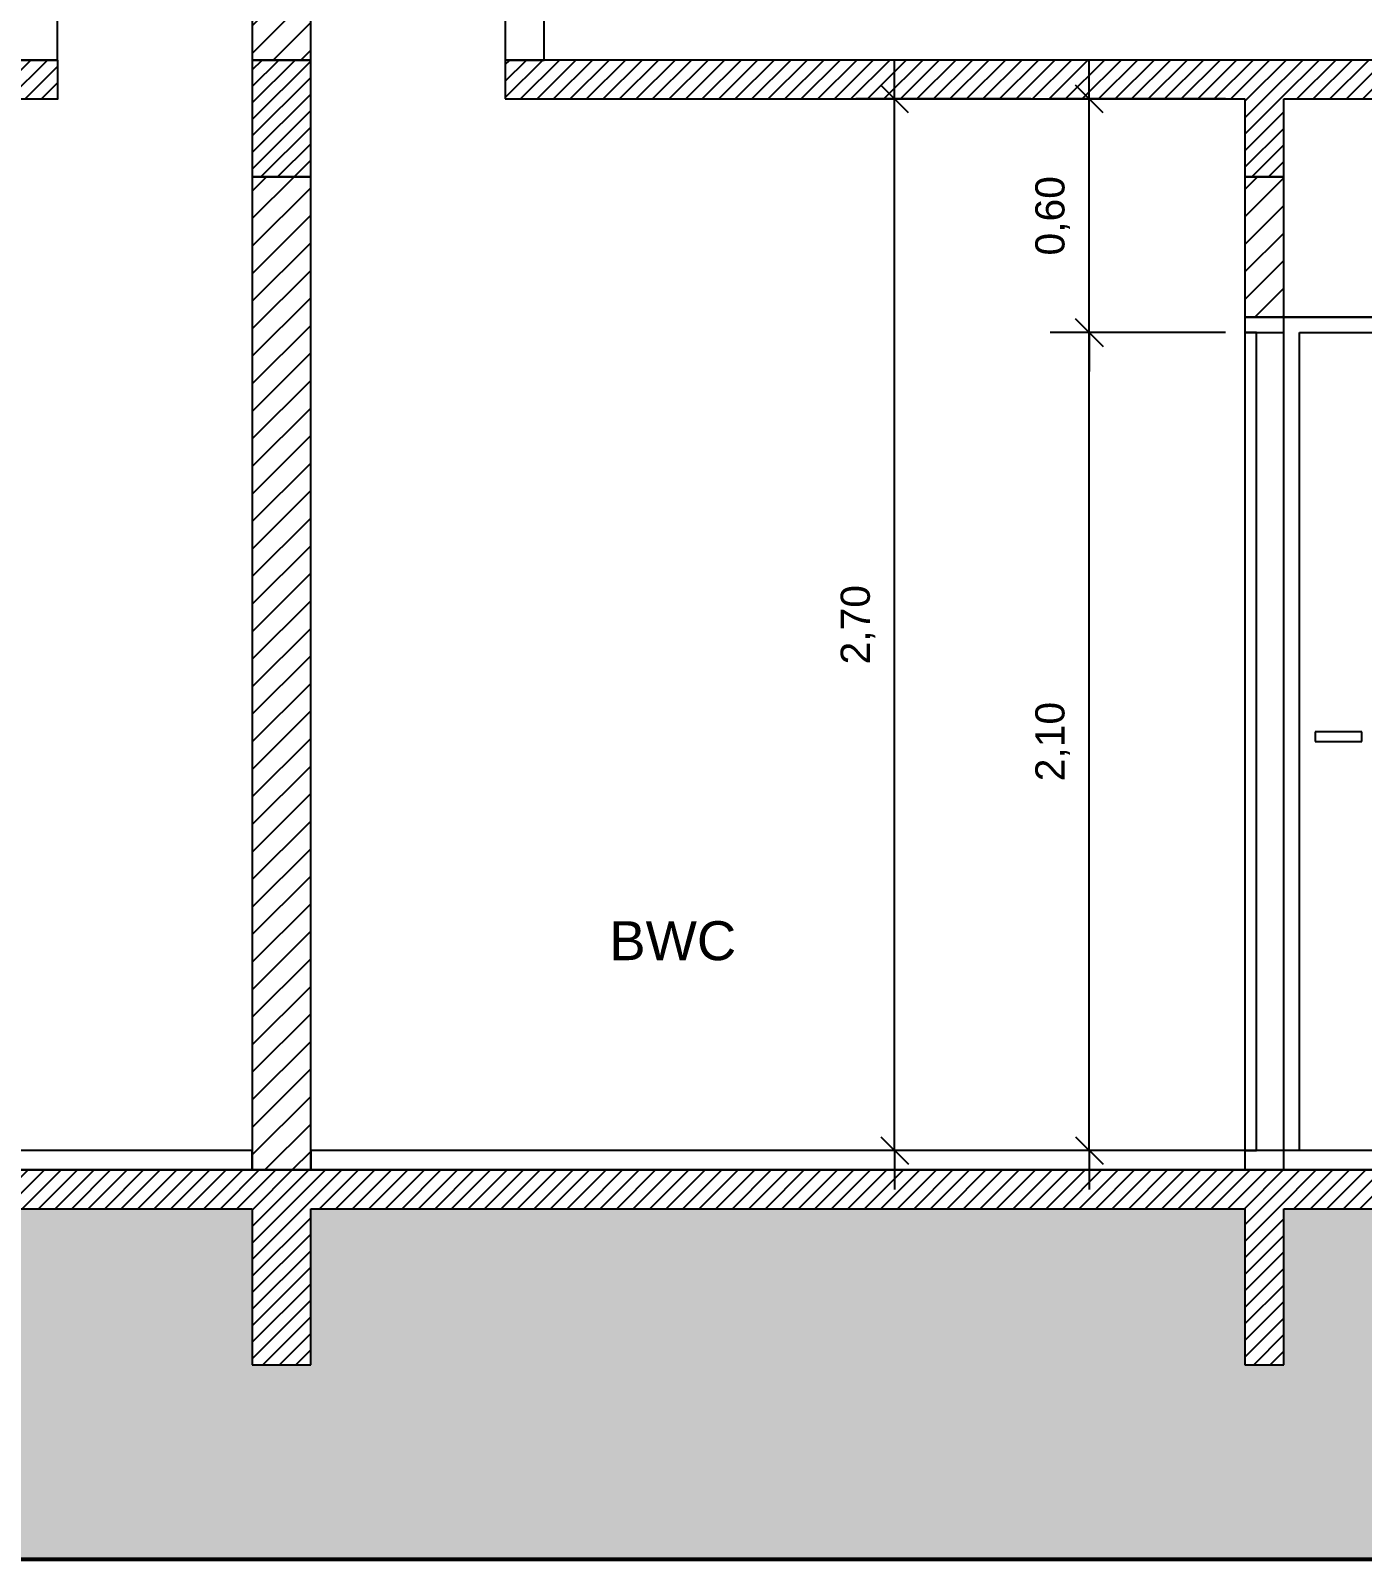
# Model space of a CAD drawing. Header units: metres. Extents: x 49 to 320, y -91 to 27.
# Drawn here: x 218.856 to 222.278, y 19.331 to 23.261 of the extents above; entities that cross this region are included whole.
import ezdxf

# ---------------------------------------------------------------- set-up
doc = ezdxf.new("R2010")
doc.units = ezdxf.units.M
doc.header["$LTSCALE"] = 0.2
for name, color, linetype in [('ARQ-___-___-CTA', 240, 'Continuous'), ('ARQ-___-___-LEG', 3, 'Continuous'), ('ARQ-___-___-VST', 9, 'Continuous'), ('ARQ-ALV', 6, 'Continuous'), ('ARQ-ALV-___-HTC', 13, 'Continuous'), ('ARQ-ALV-BXA', 1, 'Continuous'), ('ARQ-CXO', 2, 'Continuous'), ('ARQ-ESC', 1, 'Continuous'), ('ARQ-LAJ', 12, 'Continuous'), ('ARQ-LAJ-___-HTC', 13, 'Continuous'), ('ARQ-PIS', 2, 'Continuous'), ('ARQ-VIG', 12, 'Continuous'), ('ARQ-VIG-___-HTC', 13, 'Continuous')]:
    doc.layers.add(name, color=color, linetype=linetype)
doc.styles.add('REGUA60', font='arial.ttf')
doc.styles.add('REGUA80', font='arial.ttf')
doc.dimstyles.new('Active3D', dxfattribs={"dimtxt": 1.5, "dimasz": 0.01, "dimexe": 2, "dimexo": 3, "dimgap": 0.98, "dimtad": 1, "dimlfac": -1, "dimrnd": 0.005, "dimzin": 0, "dimtxsty": 'REGUA60', "dimblk": 'COTATR', "dimcen": 4, "dimdle": 4, "dimclrt": 2, "dimadec": 0, "dimazin": 0, "dimtfac": 1, "dimtmove": 2, "dimatfit": 2, "dimfxl": 1, "dimarcsym": 0})
pattern_1 = [(45, (285.188165, 19.386), (-0.03535534, 0.03535534), [])]
pattern_2 = [(45, (285.188165, 19.386), (-0.021213203, 0.021213203), [])]

# ---------------------------------------------------------------- blocks, each defined once
blk = doc.blocks.new('COTATR')
at = {"color": 6}
blk.add_line((-70.7, -70.7), (70.7, 70.7), dxfattribs=at)
at = {"color": 0, "linetype": 'ByBlock'}
blk.add_line((0, 0), (200, 0), dxfattribs=at)
blk = doc.blocks.new('*D238')
at = {"layer": 'ARQ-___-___-CTA', "color": 0, "lineweight": -2, "transparency": 16777216}
for p, q in [((221.9259, 22.486), (221.4759, 22.486)), ((221.5759, 20.3865), (221.5759, 22.4855)), ((221.9259, 20.386), (221.4759, 20.386))]:
    blk.add_line(p, q, dxfattribs=at)
at = {"layer": 'Defpoints', "color": 0, "transparency": 16777216}
for p in [(221.5759, 22.486), (222.0759, 22.486), (222.0759, 20.386)]:
    blk.add_point(p, dxfattribs=at)
at = {"layer": 'ARQ-___-___-CTA', "color": 0, "lineweight": -2, "transparency": 16777216, "xscale": 0.0005, "yscale": 0.0005, "zscale": 0.0005}
for p, rotation in [((221.5759, 22.486), 90), ((221.5759, 20.386), 270)]:
    blk.add_blockref('COTATR', p, dxfattribs=dict(at, rotation=rotation))
at = {"layer": 'ARQ-___-___-CTA', "color": 2, "transparency": 16777216, "insert": (221.4818, 21.436), "char_height": 0.075, "attachment_point": 5, "rotation": 90, "style": 'REGUA60'}
blk.add_mtext('2,10', dxfattribs=at)
blk = doc.blocks.new('*D239')
at = {"layer": 'ARQ-___-___-CTA', "color": 0, "lineweight": -2, "transparency": 16777216}
for p, q in [((221.9259, 23.086), (221.4759, 23.086)), ((221.5759, 22.4865), (221.5759, 23.0855))]:
    blk.add_line(p, q, dxfattribs=at)
at = {"layer": 'Defpoints', "color": 0, "transparency": 16777216}
for p in [(221.5759, 23.086), (222.0759, 23.086), (222.0759, 22.486)]:
    blk.add_point(p, dxfattribs=at)
at = {"layer": 'ARQ-___-___-CTA', "color": 0, "lineweight": -2, "transparency": 16777216, "xscale": 0.0005, "yscale": 0.0005, "zscale": 0.0005}
for p, rotation in [((221.5759, 23.086), 90), ((221.5759, 22.486), 270)]:
    blk.add_blockref('COTATR', p, dxfattribs=dict(at, rotation=rotation))
at = {"layer": 'ARQ-___-___-CTA', "color": 2, "transparency": 16777216, "insert": (221.4818, 22.786), "char_height": 0.075, "attachment_point": 5, "rotation": 90, "style": 'REGUA60'}
blk.add_mtext('0,60', dxfattribs=at)
blk = doc.blocks.new('*D240')
at = {"layer": 'ARQ-___-___-CTA', "color": 0, "lineweight": -2, "transparency": 16777216}
for p, q in [((221.4259, 23.086), (220.9759, 23.086)), ((221.0759, 20.3865), (221.0759, 23.0855)), ((221.4259, 20.386), (220.9759, 20.386))]:
    blk.add_line(p, q, dxfattribs=at)
at = {"layer": 'Defpoints', "color": 0, "transparency": 16777216}
for p in [(221.0759, 23.086), (221.5759, 23.086), (221.5759, 20.386)]:
    blk.add_point(p, dxfattribs=at)
at = {"layer": 'ARQ-___-___-CTA', "color": 0, "lineweight": -2, "transparency": 16777216, "xscale": 0.0005, "yscale": 0.0005, "zscale": 0.0005}
for p, rotation in [((221.0759, 23.086), 90), ((221.0759, 20.386), 270)]:
    blk.add_blockref('COTATR', p, dxfattribs=dict(at, rotation=rotation))
at = {"layer": 'ARQ-___-___-CTA', "color": 2, "transparency": 16777216, "insert": (220.9818, 21.736), "char_height": 0.075, "attachment_point": 5, "rotation": 90, "style": 'REGUA60'}
blk.add_mtext('2,70', dxfattribs=at)

msp = doc.modelspace()

# ---------------------------------------------------------------- hatches: boundary and pattern name
at = {"layer": 'ARQ-___-___-VST'}
h = msp.add_hatch(dxfattribs=at)
h.set_pattern_fill('SOLO1', color=256, scale=0.3, style=0)
h.set_pattern_definition([(45, (57.20205, 29.832), (2e-17, 0.18), [0.12727922, -0.12727922]), (45, (57.23205, 29.802), (2e-17, 0.18), [0.12727922, -0.12727922]), (45, (57.26205, 29.772), (2e-17, 0.18), [0.12727922, -0.12727922]), (315, (57.29205, 29.772), (0.18, -5e-17), [0.12727922, -0.12727922]), (315, (57.32205, 29.802), (0.18, -5e-17), [0.12727922, -0.12727922]), (315, (57.35205, 29.832), (0.18, -5e-17), [0.12727922, -0.12727922])])
h.paths.add_polyline_path([(236.9409, 19.836), (236.7909, 19.836), (236.7909, 20.236), (234.3909, 20.236), (234.3909, 19.836), (234.2909, 19.836), (234.2909, 20.236), (233.3909, 20.236), (233.3909, 19.836), (233.2909, 19.836), (233.2909, 20.236), (230.9959, 20.236), (230.9959, 19.836), (230.8959, 19.836), (230.8959, 20.186), (228.2959, 20.186), (228.2959, 19.836), (228.1459, 19.836), (228.1459, 20.186), (225.5459, 20.186), (225.5459, 19.836), (225.4459, 19.836), (225.4459, 20.236), (223.0759, 20.236), (223.0759, 19.836), (222.9759, 19.836), (222.9759, 20.236), (222.0759, 20.236), (222.0759, 19.836), (221.9759, 19.836), (221.9759, 20.236), (219.5759, 20.236), (219.5759, 19.836), (219.4259, 19.836), (219.4259, 20.236), (217.0259, 20.236), (217.0259, 19.336), (236.9409, 19.336)])
at = {"layer": 'ARQ-ALV-___-HTC'}
h = msp.add_hatch(dxfattribs=at)
h.set_pattern_fill('_U', color=256, scale=0.05, angle=45, style=0, pattern_type=0)
h.set_pattern_definition(pattern_1)
h.paths.add_polyline_path([(219.5759, 23.186), (219.5759, 25.2722), (219.4259, 25.2722), (219.4259, 23.186)])
h = msp.add_hatch(dxfattribs=at)
h.set_pattern_fill('_U', color=256, scale=0.05, angle=45, style=0, pattern_type=0)
h.set_pattern_definition(pattern_1)
h.paths.add_polyline_path([(219.4259, 22.886), (219.4259, 20.336), (219.5759, 20.336), (219.5759, 22.886)])
h = msp.add_hatch(dxfattribs=at)
h.set_pattern_fill('_U', color=256, scale=0.05, angle=45, style=0, pattern_type=0)
h.set_pattern_definition(pattern_1)
h.paths.add_polyline_path([(221.9759, 22.886), (221.9759, 22.526), (222.0759, 22.526), (222.0759, 22.886)])
at = {"layer": 'ARQ-LAJ-___-HTC'}
h = msp.add_hatch(dxfattribs=at)
h.set_pattern_fill('_U', color=256, scale=0.03, angle=45, style=0, pattern_type=0)
h.set_pattern_definition(pattern_2)
h.paths.add_polyline_path([(218.9259, 23.086), (218.9259, 23.186), (202.7109, 23.186), (202.7109, 23.086)])
h.paths.add_polyline_path([(220.0759, 23.186), (220.0759, 23.086), (236.2909, 23.086), (236.2909, 23.186)])
h = msp.add_hatch(dxfattribs=at)
h.set_pattern_fill('_U', color=256, scale=0.03, angle=45, style=0, pattern_type=0)
h.set_pattern_definition(pattern_2)
h.paths.add_polyline_path([(225.5459, 20.336), (213.4559, 20.336), (213.4559, 20.236), (225.5459, 20.236)])
at = {"layer": 'ARQ-VIG-___-HTC'}
h = msp.add_hatch(dxfattribs=at)
h.set_pattern_fill('_U', color=256, scale=0.03, angle=45, style=0, pattern_type=0)
h.set_pattern_definition(pattern_2)
h.paths.add_polyline_path([(219.4259, 22.886), (219.5759, 22.886), (219.5759, 23.186), (219.4259, 23.186)])
h = msp.add_hatch(dxfattribs=at)
h.set_pattern_fill('_U', color=256, scale=0.03, angle=45, style=0, pattern_type=0)
h.set_pattern_definition(pattern_2)
h.paths.add_polyline_path([(221.9759, 22.886), (222.0759, 22.886), (222.0759, 23.086), (221.9759, 23.086)])
h = msp.add_hatch(dxfattribs=at)
h.set_pattern_fill('_U', color=256, scale=0.03, angle=45, style=0, pattern_type=0)
h.set_pattern_definition(pattern_2)
h.paths.add_polyline_path([(219.4259, 19.836), (219.5759, 19.836), (219.5759, 20.236), (219.4259, 20.236)])
h = msp.add_hatch(dxfattribs=at)
h.set_pattern_fill('_U', color=256, scale=0.03, angle=45, style=0, pattern_type=0)
h.set_pattern_definition(pattern_2)
h.paths.add_polyline_path([(221.9759, 19.836), (222.0759, 19.836), (222.0759, 20.236), (221.9759, 20.236)])

# ---------------------------------------------------------------- linework, layer by layer
at = {"const_width": 0.01}
msp.add_lwpolyline([(202.0609, 20.336), (202.0609, 19.336), (236.9409, 19.336), (236.9409, 20.336)], dxfattribs=at)
at = {"layer": 'ARQ-___-___-VST'}
for p, q in [((222.9559, 22.526), (222.0759, 22.526)), ((222.0759, 20.386), (222.0759, 22.486)), ((222.1159, 22.486), (222.9159, 22.486)), ((222.1159, 20.386), (222.1159, 22.486)), ((222.1559, 21.461), (222.1559, 21.436)), ((222.2759, 21.461), (222.1559, 21.461)), ((222.2759, 21.436), (222.2759, 21.461)), ((222.1559, 21.436), (222.2759, 21.436))]:
    msp.add_line(p, q, dxfattribs=at)
at = {"layer": 'ARQ-ALV'}
for p, q in [((218.9259, 23.186), (218.9259, 25.586)), ((220.0759, 25.586), (220.0759, 23.186)), ((220.1759, 23.186), (220.1759, 25.586)), ((219.4259, 25.2722), (219.4259, 23.186)), ((219.5759, 23.186), (219.5759, 25.2722)), ((218.8259, 23.186), (218.9259, 23.186)), ((219.4259, 23.186), (219.5759, 23.186)), ((220.0759, 23.186), (220.1759, 23.186)), ((219.4259, 22.886), (219.4259, 20.386)), ((219.5759, 22.886), (219.4259, 22.886)), ((219.5759, 20.386), (219.5759, 22.886)), ((221.9759, 22.886), (221.9759, 22.526)), ((222.0759, 22.886), (221.9759, 22.886)), ((222.0759, 22.526), (222.0759, 22.886)), ((221.9759, 22.526), (222.0759, 22.526)), ((219.4259, 20.386), (219.4259, 20.336)), ((219.5759, 20.336), (219.5759, 20.386)), ((219.4259, 20.336), (219.5759, 20.336))]:
    msp.add_line(p, q, dxfattribs=at)
at = {"layer": 'ARQ-ALV-BXA'}
msp.add_line((222.0759, 22.526), (222.9559, 22.526), dxfattribs=at)
at = {"layer": 'ARQ-CXO'}
for p, q in [((222.0759, 22.526), (221.9759, 22.526)), ((221.9759, 22.526), (221.9759, 22.486)), ((222.0759, 22.486), (222.0759, 22.526)), ((221.9759, 22.486), (222.0759, 22.486)), ((221.9759, 22.486), (221.9759, 20.386)), ((222.0059, 22.486), (221.9759, 22.486)), ((222.0059, 20.386), (222.0059, 22.486)), ((221.9759, 20.386), (222.0059, 20.386))]:
    msp.add_line(p, q, dxfattribs=at)
at = {"layer": 'ARQ-ESC'}
for p, q in [((222.0759, 20.386), (221.9759, 20.386)), ((221.9759, 20.386), (221.9759, 20.336)), ((222.0759, 20.336), (222.0759, 20.386)), ((221.9759, 20.336), (222.0759, 20.336))]:
    msp.add_line(p, q, dxfattribs=at)
at = {"layer": 'ARQ-LAJ'}
for p, q in [((218.9259, 23.186), (218.8259, 23.186)), ((218.9259, 23.186), (218.9259, 23.086)), ((219.5759, 23.186), (219.4259, 23.186)), ((220.1759, 23.186), (220.0759, 23.186)), ((220.0759, 23.186), (220.0759, 23.086)), ((225.3709, 23.186), (220.1759, 23.186)), ((217.0259, 23.086), (218.927, 23.086)), ((220.0759, 23.086), (221.9759, 23.086)), ((222.0759, 23.086), (222.9759, 23.086)), ((219.4259, 20.336), (213.5559, 20.336)), ((219.5759, 20.336), (219.4259, 20.336)), ((225.4459, 20.336), (219.5759, 20.336)), ((217.0259, 20.236), (219.4259, 20.236)), ((219.5759, 20.236), (221.9759, 20.236)), ((222.0759, 20.236), (222.9759, 20.236))]:
    msp.add_line(p, q, dxfattribs=at)
at = {"layer": 'ARQ-PIS'}
for p, q in [((219.4259, 20.386), (213.5559, 20.386)), ((219.4259, 20.336), (219.4259, 20.386)), ((219.5759, 20.386), (219.5759, 20.336)), ((225.4459, 20.386), (219.5759, 20.386)), ((213.5559, 20.336), (219.4259, 20.336)), ((219.5759, 20.336), (225.4459, 20.336))]:
    msp.add_line(p, q, dxfattribs=at)
at = {"layer": 'ARQ-VIG'}
for p, q in [((219.4259, 23.186), (219.4259, 22.886)), ((219.5759, 22.886), (219.5759, 23.186)), ((221.9759, 23.086), (221.9759, 22.886)), ((222.0759, 22.886), (222.0759, 23.086)), ((219.4259, 22.886), (219.5759, 22.886)), ((221.9759, 22.886), (222.0759, 22.886)), ((219.4259, 20.236), (219.4259, 19.836)), ((219.5759, 19.836), (219.5759, 20.236)), ((221.9759, 20.236), (221.9759, 19.836)), ((222.0759, 19.836), (222.0759, 20.236)), ((219.4259, 19.836), (219.5759, 19.836)), ((221.9759, 19.836), (222.0759, 19.836))]:
    msp.add_line(p, q, dxfattribs=at)

# ---------------------------------------------------------------- texts
at = {"layer": 'ARQ-___-___-LEG', "style": 'REGUA80'}
msp.add_text('BWC', height=0.1, dxfattribs=at).set_placement((220.3431, 20.8747))

# ---------------------------------------------------------------- dimensions: what is measured, and where the dimension line sits
at = {"layer": 'ARQ-___-___-CTA'}
for base, p1, p2, override, picture, middle in [((221.0759, 23.086), (221.5759, 20.386), (221.5759, 23.086), {"dimscale": 0.05}, '*D240', (220.9818, 21.736)), ((221.5759, 23.086), (222.0759, 22.486), (222.0759, 23.086), {"dimscale": 0.05, "dimse1": 1}, '*D239', (221.4818, 22.786)), ((221.5759, 22.486), (222.0759, 20.386), (222.0759, 22.486), {"dimscale": 0.05}, '*D238', (221.4818, 21.436))]:
    dim = msp.add_linear_dim(base=base, p1=p1, p2=p2, angle=90, dimstyle='Active3D', override=override, dxfattribs=at)
    dim.commit()
    dim.dimension.update_dxf_attribs({"geometry": picture, "text_midpoint": middle})

doc.saveas('drawing.dxf')
